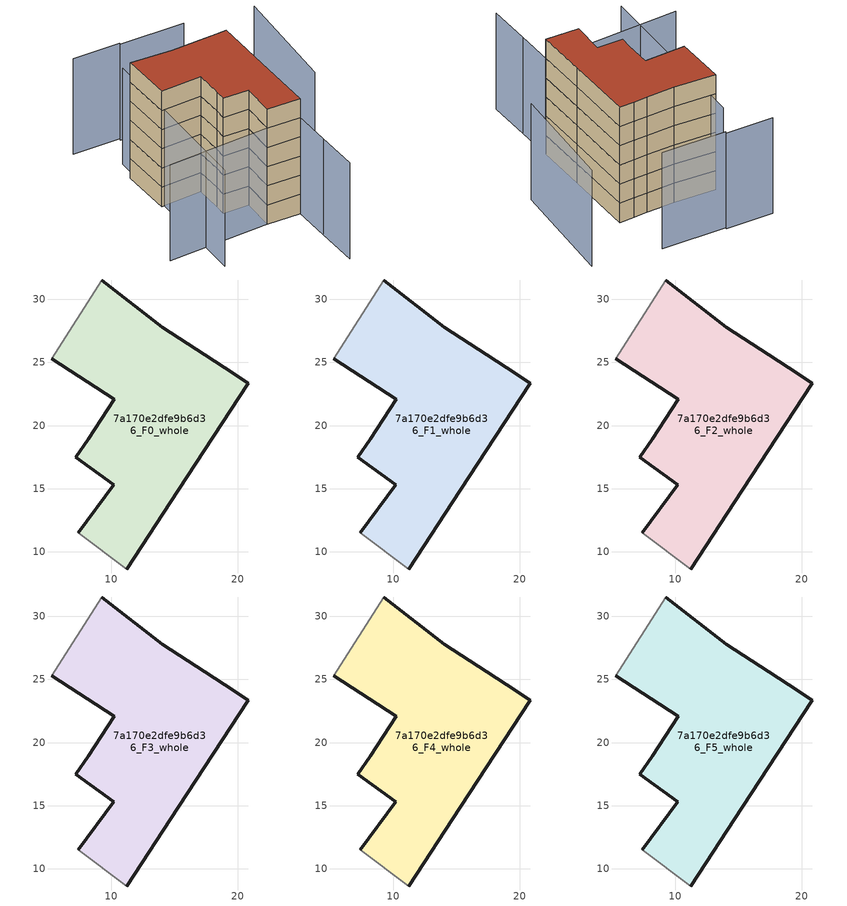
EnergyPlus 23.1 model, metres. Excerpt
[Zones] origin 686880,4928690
7a170e2dfe9b6d36_F0_whole
 floor ground (EU_floor_Construction): 17.39,25.59 18.98,24.56 20.84,23.35 15.32,14.88 11.25,8.65 7.4,11.5 10.19,15.32 7.19,17.51 8.2,18.93 10.26,22.09 5.31,25.29 9.27,31.52 14.03,27.77 z0
 wall outside (EU_wall_Construction): 5.31,25.29 10.26,22.09 8.2,18.93 7.19,17.51 10.19,15.32 7.4,11.5 / 11.25,8.65 15.32,14.88 20.84,23.35 18.98,24.56 17.39,25.59 14.03,27.77 9.27,31.52 z0:3
 wall adiabatic (EU_wall_Construction): 9.27,31.52 5.31,25.29 / 7.4,11.5 11.25,8.65 z0:3
7a170e2dfe9b6d36_F1_whole
 floor to 7a170e2dfe9b6d36_F0_whole (EU_floor_Construction): 17.39,25.59 18.98,24.56 20.84,23.35 15.32,14.88 11.25,8.65 7.4,11.5 10.19,15.32 7.19,17.51 8.2,18.93 10.26,22.09 5.31,25.29 9.27,31.52 14.03,27.77 z3
 wall outside (EU_wall_Construction): 5.31,25.29 10.26,22.09 8.2,18.93 7.19,17.51 10.19,15.32 7.4,11.5 / 11.25,8.65 15.32,14.88 20.84,23.35 18.98,24.56 17.39,25.59 14.03,27.77 9.27,31.52 z3:6
 wall adiabatic (EU_wall_Construction): 9.27,31.52 5.31,25.29 / 7.4,11.5 11.25,8.65 z3:6
7a170e2dfe9b6d36_F2_whole
 floor to 7a170e2dfe9b6d36_F1_whole (EU_floor_Construction): 17.39,25.59 18.98,24.56 20.84,23.35 15.32,14.88 11.25,8.65 7.4,11.5 10.19,15.32 7.19,17.51 8.2,18.93 10.26,22.09 5.31,25.29 9.27,31.52 14.03,27.77 z6
 wall outside (EU_wall_Construction): 5.31,25.29 10.26,22.09 8.2,18.93 7.19,17.51 10.19,15.32 7.4,11.5 / 11.25,8.65 15.32,14.88 20.84,23.35 18.98,24.56 17.39,25.59 14.03,27.77 9.27,31.52 z6:9
 wall adiabatic (EU_wall_Construction): 9.27,31.52 5.31,25.29 / 7.4,11.5 11.25,8.65 z6:9
7a170e2dfe9b6d36_F3_whole
 floor to 7a170e2dfe9b6d36_F2_whole (EU_floor_Construction): 17.39,25.59 18.98,24.56 20.84,23.35 15.32,14.88 11.25,8.65 7.4,11.5 10.19,15.32 7.19,17.51 8.2,18.93 10.26,22.09 5.31,25.29 9.27,31.52 14.03,27.77 z9
 wall outside (EU_wall_Construction): 5.31,25.29 10.26,22.09 8.2,18.93 7.19,17.51 10.19,15.32 7.4,11.5 / 11.25,8.65 15.32,14.88 20.84,23.35 18.98,24.56 17.39,25.59 14.03,27.77 9.27,31.52 z9:12
 wall adiabatic (EU_wall_Construction): 9.27,31.52 5.31,25.29 / 7.4,11.5 11.25,8.65 z9:12
7a170e2dfe9b6d36_F4_whole
 floor to 7a170e2dfe9b6d36_F3_whole (EU_floor_Construction): 17.39,25.59 18.98,24.56 20.84,23.35 15.32,14.88 11.25,8.65 7.4,11.5 10.19,15.32 7.19,17.51 8.2,18.93 10.26,22.09 5.31,25.29 9.27,31.52 14.03,27.77 z12
 wall outside (EU_wall_Construction): 5.31,25.29 10.26,22.09 8.2,18.93 7.19,17.51 10.19,15.32 7.4,11.5 / 11.25,8.65 15.32,14.88 20.84,23.35 18.98,24.56 17.39,25.59 14.03,27.77 9.27,31.52 z12:15
 wall adiabatic (EU_wall_Construction): 9.27,31.52 5.31,25.29 / 7.4,11.5 11.25,8.65 z12:15
7a170e2dfe9b6d36_F5_whole
 floor to 7a170e2dfe9b6d36_F4_whole (EU_floor_Construction): 17.39,25.59 18.98,24.56 20.84,23.35 15.32,14.88 11.25,8.65 7.4,11.5 10.19,15.32 7.19,17.51 8.2,18.93 10.26,22.09 5.31,25.29 9.27,31.52 14.03,27.77 z15
 wall outside (EU_wall_Construction): 5.31,25.29 10.26,22.09 8.2,18.93 7.19,17.51 10.19,15.32 7.4,11.5 / 11.25,8.65 15.32,14.88 20.84,23.35 18.98,24.56 17.39,25.59 14.03,27.77 9.27,31.52 z15:18
 wall adiabatic (EU_wall_Construction): 9.27,31.52 5.31,25.29 / 7.4,11.5 11.25,8.65 z15:18
 roof outside (EU_roof_Construction): 15.32,14.88 20.84,23.35 18.98,24.56 17.39,25.59 14.03,27.77 9.27,31.52 5.31,25.29 10.26,22.09 8.2,18.93 7.19,17.51 10.19,15.32 7.4,11.5 11.25,8.65 z18
shading: -4.95,19.4 11.43,8.92 / 11.43,8.92 8.33,4.09 / 8.33,4.09 4.99,-1.14 / 11.63,33.58 -3.11,12.61 / 20.98,11.11 30.89,24.1 / 23.71,30.66 16.26,36.07 / 16.46,36.22 10.93,40.2 z0:15
[Building]
EU S2 Campaign: North Axis=0; Terrain=City; Solar Distribution=FullExterior
[Site:Location]
Bologna: Latitude=44.5; Longitude=11.25; Time Zone=1; Elevation=37
[SizingPeriod:WeatherFileDays]
AnnualSizingPeriod: Begin Month=1; Begin Day of Month=1; End Month=12; End Day of Month=31; Day of Week for Start Day=Monday; Use Weather File Daylight Saving Period=No; Use Weather File Rain and Snow Indicators=No
[MATERIAL]
EU_InternalMass_Material: Roughness=MediumRough; Thickness=0.1; Conductivity=1; Density=1800; Specific Heat=900; Thermal Absorptance=0.9; Solar Absorptance=0.7; Visible Absorptance=0.7
[MATERIAL:NOMASS] Roughness=MediumRough; Thermal Absorptance=0.9; Solar Absorptance=0.7; Visible Absorptance=0.7
Name | Thermal Resistance
EU_wall_NoMass | 0.905828
EU_roof_NoMass | 0.37593
EU_floor_NoMass | 0.67114
[CONSTRUCTION]
EU_wall_Construction: EU_wall_NoMass
EU_roof_Construction: EU_roof_NoMass
EU_floor_Construction: EU_floor_NoMass
EU_InternalMass_Construction: EU_InternalMass_Material
[ZONE] Type=1; Multiplier=1; Ceiling Height=autocalculate; Floor Area=autocalculate; Part of Total Floor Area=Yes
Name | Volume
7a170e2dfe9b6d36_F0_whole | 501.069
7a170e2dfe9b6d36_F1_whole; 7a170e2dfe9b6d36_F2_whole; 7a170e2dfe9b6d36_F3_whole; 7a170e2dfe9b6d36_F4_whole; 7a170e2dfe9b6d36_F5_whole | 501.07
[INTERNALMASS] Construction=EU_InternalMass_Construction; Surface Area=167.023
Name | Zone or ZoneList
7a170e2dfe9b6d36_F0_whole_EU_InternalMass | 7a170e2dfe9b6d36_F0_whole
7a170e2dfe9b6d36_F1_whole_EU_InternalMass | 7a170e2dfe9b6d36_F1_whole
7a170e2dfe9b6d36_F2_whole_EU_InternalMass | 7a170e2dfe9b6d36_F2_whole
7a170e2dfe9b6d36_F3_whole_EU_InternalMass | 7a170e2dfe9b6d36_F3_whole
7a170e2dfe9b6d36_F4_whole_EU_InternalMass | 7a170e2dfe9b6d36_F4_whole
7a170e2dfe9b6d36_F5_whole_EU_InternalMass | 7a170e2dfe9b6d36_F5_whole
[OTHEREQUIPMENT] Fuel Type=Electricity; Design Level Calculation Method=Watts/Area; Power per Zone Floor Area=1; Fraction Latent=0; Fraction Radiant=0; Fraction Lost=0; Carbon Dioxide Generation Rate=0; EndUse Subcategory=EU_Step8_InternalGains
Name | Zone or ZoneList or Space or SpaceList | Schedule
EU_Step8_InternalGain_7a170e2dfe9b6d36_F0_whole_f000 | 7a170e2dfe9b6d36_F0_whole | EU_Step8_GainSchedule_7a170e2dfe9b6d36_F0_whole_f000
EU_Step8_InternalGain_7a170e2dfe9b6d36_F1_whole_f000 | 7a170e2dfe9b6d36_F1_whole | EU_Step8_GainSchedule_7a170e2dfe9b6d36_F1_whole_f000
EU_Step8_InternalGain_7a170e2dfe9b6d36_F2_whole_f000 | 7a170e2dfe9b6d36_F2_whole | EU_Step8_GainSchedule_7a170e2dfe9b6d36_F2_whole_f000
EU_Step8_InternalGain_7a170e2dfe9b6d36_F3_whole_f000 | 7a170e2dfe9b6d36_F3_whole | EU_Step8_GainSchedule_7a170e2dfe9b6d36_F3_whole_f000
EU_Step8_InternalGain_7a170e2dfe9b6d36_F4_whole_f000 | 7a170e2dfe9b6d36_F4_whole | EU_Step8_GainSchedule_7a170e2dfe9b6d36_F4_whole_f000
EU_Step8_InternalGain_7a170e2dfe9b6d36_F5_whole_f000 | 7a170e2dfe9b6d36_F5_whole | EU_Step8_GainSchedule_7a170e2dfe9b6d36_F5_whole_f000
[ZONEVENTILATION:DESIGNFLOWRATE] Schedule=EU_AlwaysOn; Design Flow Rate Calculation Method=AirChanges/Hour; Air Changes per Hour=0.73129; Ventilation Type=Natural; Fan Pressure Rise=0; Fan Total Efficiency=1; Constant Term Coefficient=1; Temperature Term Coefficient=0; Velocity Term Coefficient=0; Velocity Squared Term Coefficient=0; Minimum Indoor Temperature=-100; Maximum Indoor Temperature=100; Delta Temperature=-100; Minimum Outdoor Temperature=-100; Maximum Outdoor Temperature=100; Maximum Wind Speed=40
Name | Zone or ZoneList or Space or SpaceList
EU_ConstantAir_7a170e2dfe9b6d36_F0_whole | 7a170e2dfe9b6d36_F0_whole
EU_ConstantAir_7a170e2dfe9b6d36_F1_whole | 7a170e2dfe9b6d36_F1_whole
EU_ConstantAir_7a170e2dfe9b6d36_F2_whole | 7a170e2dfe9b6d36_F2_whole
EU_ConstantAir_7a170e2dfe9b6d36_F3_whole | 7a170e2dfe9b6d36_F3_whole
EU_ConstantAir_7a170e2dfe9b6d36_F4_whole | 7a170e2dfe9b6d36_F4_whole
EU_ConstantAir_7a170e2dfe9b6d36_F5_whole | 7a170e2dfe9b6d36_F5_whole
[HVACTEMPLATE:THERMOSTAT] Constant Heating Setpoint=20; Constant Cooling Setpoint=50
EU_HeatOnly_7a170e2dfe9b6d36_F0_whole; EU_HeatOnly_7a170e2dfe9b6d36_F1_whole; EU_HeatOnly_7a170e2dfe9b6d36_F2_whole; EU_HeatOnly_7a170e2dfe9b6d36_F3_whole; EU_HeatOnly_7a170e2dfe9b6d36_F4_whole; EU_HeatOnly_7a170e2dfe9b6d36_F5_whole
[HVACTEMPLATE:ZONE:IDEALLOADSAIRSYSTEM] System Availability Schedule=EU_AlwaysOn; Maximum Heating Supply Air Temperature=50; Minimum Cooling Supply Air Temperature=13; Maximum Heating Supply Air Humidity Ratio=0.0156; Minimum Cooling Supply Air Humidity Ratio=0.0077; Heating Limit=NoLimit; Cooling Limit=NoLimit; Heating Availability Schedule=EU_AlwaysOn; Cooling Availability Schedule=EU_CoolingOff; Dehumidification Control Type=ConstantSensibleHeatRatio; Cooling Sensible Heat Ratio=0.7; Dehumidification Setpoint=60; Humidification Control Type=None; Humidification Setpoint=30; Outdoor Air Method=None; Outdoor Air Flow Rate per Person=0.00944; Outdoor Air Flow Rate per Zone Floor Area=0; Outdoor Air Flow Rate per Zone=0; Demand Controlled Ventilation Type=None; Outdoor Air Economizer Type=NoEconomizer; Heat Recovery Type=None; Sensible Heat Recovery Effectiveness=0.7; Latent Heat Recovery Effectiveness=0.65
Name | Template Thermostat
7a170e2dfe9b6d36_F0_whole | EU_HeatOnly_7a170e2dfe9b6d36_F0_whole
7a170e2dfe9b6d36_F1_whole | EU_HeatOnly_7a170e2dfe9b6d36_F1_whole
7a170e2dfe9b6d36_F2_whole | EU_HeatOnly_7a170e2dfe9b6d36_F2_whole
7a170e2dfe9b6d36_F3_whole | EU_HeatOnly_7a170e2dfe9b6d36_F3_whole
7a170e2dfe9b6d36_F4_whole | EU_HeatOnly_7a170e2dfe9b6d36_F4_whole
7a170e2dfe9b6d36_F5_whole | EU_HeatOnly_7a170e2dfe9b6d36_F5_whole
[SIZING:ZONE] Zone Cooling Design Supply Air Temperature Input Method=SupplyAirTemperature; Zone Cooling Design Supply Air Temperature=13; Zone Heating Design Supply Air Temperature Input Method=SupplyAirTemperature; Zone Heating Design Supply Air Temperature=50; Zone Cooling Design Supply Air Humidity Ratio=0.008; Zone Heating Design Supply Air Humidity Ratio=0.008; Cooling Design Air Flow Method=DesignDay; Cooling Design Air Flow Rate=0; Cooling Minimum Air Flow per Zone Floor Area=0.000762; Cooling Minimum Air Flow=0; Cooling Minimum Air Flow Fraction=0.2; Heating Design Air Flow Method=DesignDay; Heating Design Air Flow Rate=0; Heating Maximum Air Flow per Zone Floor Area=0.002032; Heating Maximum Air Flow=0.141576; Heating Maximum Air Flow Fraction=0.3; Account for Dedicated Outdoor Air System=No; Dedicated Outdoor Air System Control Strategy=NeutralSupplyAir; Dedicated Outdoor Air Low Setpoint Temperature for Design=autosize; Dedicated Outdoor Air High Setpoint Temperature for Design=autosize; Zone Load Sizing Method=Sensible Load Only No Latent Load; Zone Latent Cooling Design Supply Air Humidity Ratio Input Method=HumidityRatioDifference; Zone Cooling Design Supply Air Humidity Ratio Difference=0.005; Zone Latent Heating Design Supply Air Humidity Ratio Input Method=HumidityRatioDifference; Zone Humidification Design Supply Air Humidity Ratio Difference=0.005
7a170e2dfe9b6d36_F0_whole; 7a170e2dfe9b6d36_F1_whole; 7a170e2dfe9b6d36_F2_whole; 7a170e2dfe9b6d36_F3_whole; 7a170e2dfe9b6d36_F4_whole; 7a170e2dfe9b6d36_F5_whole
[SCHEDULE:CONSTANT]
Name | Hourly Value
EU_AlwaysOn | 1
EU_CoolingOff | 0
[SCHEDULE:FILE] Column Number=1; Rows to Skip at Top=0; Number of Hours of Data=8760; Column Separator=Comma; Interpolate to Timestep=No; Minutes per Item=60; Adjust Schedule for Daylight Savings=Yes
Name | File
EU_Step8_GainSchedule_7a170e2dfe9b6d36_F0_whole_f000 | ../../schedules/7a170e2dfe9b6d36/7a170e2dfe9b6d36_F0_whole_f000_gain.csv
EU_Step8_GainSchedule_7a170e2dfe9b6d36_F1_whole_f000 | ../../schedules/7a170e2dfe9b6d36/7a170e2dfe9b6d36_F1_whole_f000_gain.csv
EU_Step8_GainSchedule_7a170e2dfe9b6d36_F2_whole_f000 | ../../schedules/7a170e2dfe9b6d36/7a170e2dfe9b6d36_F2_whole_f000_gain.csv
EU_Step8_GainSchedule_7a170e2dfe9b6d36_F3_whole_f000 | ../../schedules/7a170e2dfe9b6d36/7a170e2dfe9b6d36_F3_whole_f000_gain.csv
EU_Step8_GainSchedule_7a170e2dfe9b6d36_F4_whole_f000 | ../../schedules/7a170e2dfe9b6d36/7a170e2dfe9b6d36_F4_whole_f000_gain.csv
EU_Step8_GainSchedule_7a170e2dfe9b6d36_F5_whole_f000 | ../../schedules/7a170e2dfe9b6d36/7a170e2dfe9b6d36_F5_whole_f000_gain.csv
